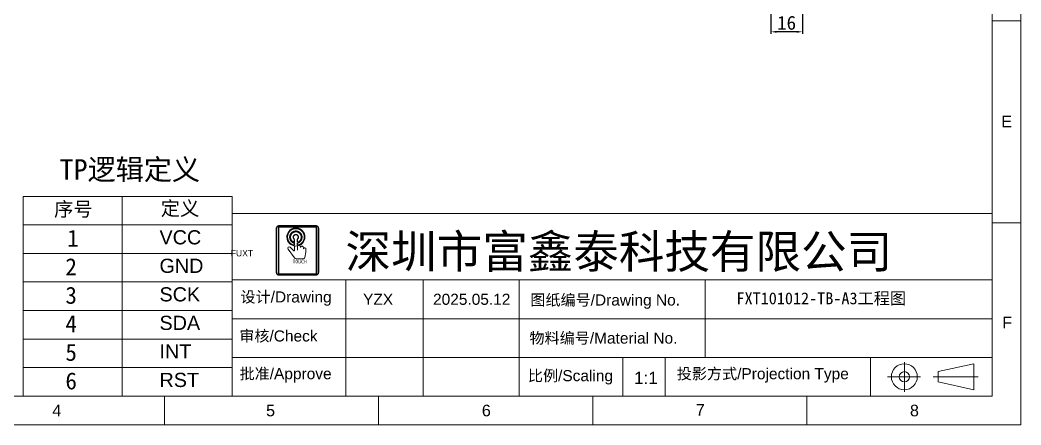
# Model space of a CAD drawing. Header units: millimetres. Extents: x 2761 to 3627, y 55 to 667.
# Drawn here: x 3121 to 3627, y 55 to 259 of the extents above; entities that cross this region are included whole.
import ezdxf

# ---------------------------------------------------------------- set-up
doc = ezdxf.new("R2010")
doc.units = ezdxf.units.MM
doc.layers.add('dim', color=4, linetype='Continuous', lineweight=9)
doc.layers.add('下线银浆', color=1, linetype='Continuous')
doc.styles.add('dim', font='arial.ttf')
doc.styles.get("Standard").update_dxf_attribs({"font": 'txt', "bigfont": 'gbcbig.shx'})
doc.styles.add('textstyle16', font='arial.ttf')
doc.styles.add('宋体', font='')
doc.styles.add('文本字体-Y', font='Cambria.ttf')
doc.styles.get('宋体').set_extended_font_data('SimSun')
doc.dimstyles.new('dim', dxfattribs={"dimtxt": 7, "dimasz": 6, "dimexe": 1, "dimexo": 1, "dimgap": 1.2, "dimtad": 1, "dimzin": 1, "dimdsep": 46, "dimtxsty": 'Standard', "dimcen": 0.8, "dimadec": 0, "dimazin": 0, "dimtfac": 1, "dimtofl": 0, "dimtmove": 0, "dimatfit": 3, "dimfxl": 1, "dimarcsym": 0})

# ---------------------------------------------------------------- blocks, each defined once
blk = doc.blocks.new('1')
at = {"linetype": 'ByBlock', "lineweight": 9}
h = blk.add_hatch(color=5, dxfattribs=at)
h.paths.add_polyline_path([(5994.31, -3135.49), (6010.68, -3135.49), (6010.68, -3115.02), (5994.31, -3115.02)], flags=16)
edge = h.paths.add_edge_path()
edge.add_line((5994.52, -3135.99), (6010.47, -3135.99))
edge.add_arc((6010.47, -3134.79), 1.19, 270, 360)
edge.add_line((6011.66, -3134.79), (6011.66, -3115.7))
edge.add_arc((6010.47, -3115.7), 1.19, 360, 450)
edge.add_line((6010.47, -3114.51), (5994.52, -3114.51))
edge.add_arc((5994.52, -3115.7), 1.19, 90, 180)
edge.add_line((5993.32, -3115.7), (5993.32, -3134.79))
edge.add_arc((5994.52, -3134.79), 1.19, 180, 270)
at = {"color": 5, "linetype": 'ByBlock', "lineweight": 9}
for p, q in [((6001.25, -3128.53), (5998.36, -3124.65)), ((5999.33, -3123.83), (6000.76, -3125.32)), ((6001.17, -3125.16), (6001.17, -3123.3)), ((6002.44, -3123.3), (6002.47, -3125.12)), ((6003.74, -3123.58), (6003.8, -3123.91)), ((6003.8, -3123.91), (6003.89, -3123.72)), ((6005.09, -3124.18), (6005.13, -3124.5)), ((6006.07, -3125.97), (6005.7, -3128.3)), ((6006.17, -3124.7), (6006.07, -3125.97)), ((6005.08, -3128.84), (6001.9, -3128.85))]:
    blk.add_line(p, q, dxfattribs=at)
at = {"color": 5, "linetype": 'ByBlock', "lineweight": 9, "const_width": 0.617}
blk.add_lwpolyline([(5994.52, -3135.99), (6010.47, -3135.99, 0.414214), (6011.66, -3134.79), (6011.66, -3115.7, 0.414214), (6010.47, -3114.51), (5994.52, -3114.51, 0.414214), (5993.32, -3115.7), (5993.32, -3134.79, 0.414214)], format="xyb", close=True, dxfattribs=at)
blk.add_lwpolyline([(5994.31, -3135.49), (6010.68, -3135.49), (6010.68, -3115.02), (5994.31, -3115.02)], close=True, dxfattribs=at)
for points in [[(6001.17, -3123.06), (6001.17, -3122.05, -8.193963), (6002.44, -3122.04), (6002.44, -3123.06, 0.024694), (6002.8, -3122.98, -0.081878), (6003, -3122.92, 7.975463), (6001.17, -3123.06, -7.975463)], [(6002.44, -3121.79, 7.432841), (6001.17, -3121.8), (6001.17, -3121.8), (6001.17, -3120.38, -3.135385), (6002.44, -3120.33), (6002.44, -3121.79)]]:
    blk.add_lwpolyline(points, format="xyb", dxfattribs=at)
at = {"color": 5, "linetype": 'ByBlock', "lineweight": 9}
for centre, radius, start, end in [((6001.81, -3119.39), 3.96, 294.0448, 279.1458), ((5998.87, -3124.27), 0.636, 43.628, 216.6527), ((6000.93, -3125.16), 0.238, 223.628, 0), ((6003.09, -3123.56), 0.647, 358.5174, 58.4789), ((6004.45, -3124.05), 0.65, 348.9236, 149.1106), ((6005.65, -3124.61), 0.533, 350.6268, 167.2297), ((6001.89, -3128.06), 0.795, 216.6527, 270.2573), ((6005.07, -3128.2), 0.636, 270.2573, 351.0529)]:
    blk.add_arc(centre, radius, start, end, dxfattribs=at)
at = {"color": 1, "linetype": 'ByBlock', "lineweight": 9, "insert": (6023.46, -3118.44), "char_height": 14.5686, "width": 365.0365, "attachment_point": 1, "style": '宋体'}
blk.add_mtext('深圳市富鑫泰科技有限公司\\P{\\H0.7617x; }', dxfattribs=at)
at = {"color": 1, "linetype": 'ByBlock', "lineweight": 9, "insert": (5971.17, -3126.48), "char_height": 15.8959, "width": 172.9657, "attachment_point": 5}
blk.add_mtext('^I{\\fFZShuTi|b0|i0|c134|p2;\\H0.175x;FUXT}', dxfattribs=at)
at = {"color": 5, "linetype": 'ByBlock', "lineweight": 9, "insert": (6000.31, -3129.31), "char_height": 1.59, "width": 1.9083, "attachment_point": 1, "style": '宋体'}
blk.add_mtext('TOUCH', dxfattribs=at)
blk = doc.blocks.new('*D7')
at = {"layer": 'Defpoints', "color": 0}
for p in [(3500.9, 267.12), (3516.9, 267.12), (3500.9, 253.2)]:
    blk.add_point(p, dxfattribs=at)
at = {"layer": 'dim', "color": 0, "lineweight": -2}
for p, q in [((3500.9, 266.12), (3500.9, 252.2)), ((3516.9, 266.12), (3516.9, 252.2))]:
    blk.add_line(p, q, dxfattribs=at)
at = {"layer": 'dim', "color": 0, "linetype": 'Continuous', "lineweight": -2}
blk.add_line((3513.9, 253.2), (3503.9, 253.2), dxfattribs=at)
at = {"layer": 'dim', "color": 0}
for points in [[(3503.9, 253.7), (3503.9, 252.7), (3500.9, 253.2)], [(3513.9, 253.7), (3513.9, 252.7), (3516.9, 253.2)]]:
    blk.add_solid(points, dxfattribs=at)
at = {"layer": 'dim', "color": 0, "insert": (3508.9, 257.7), "char_height": 7, "attachment_point": 5, "style": '宋体'}
blk.add_mtext('16', dxfattribs=at)

msp = doc.modelspace()

# ---------------------------------------------------------------- linework, layer by layer
at = {"lineweight": 9}
msp.add_line((3612.845, 148.595), (3612.845, 163.473), dxfattribs=at)
at = {"color": 2, "lineweight": 9}
for p, q in [((3612.845, 156.697), (3627.429, 156.697)), ((3228.438, 127.838), (3612.845, 127.838)), ((3286.006, 127.838), (3286.006, 69.193)), ((3324.998, 69.193), (3324.998, 127.838)), ((3373.653, 127.838), (3373.653, 69.193)), ((3467.63, 127.838), (3467.63, 88.741)), ((3228.438, 108.289), (3612.845, 108.289)), ((3228.438, 88.741), (3340.142, 88.741)), ((3612.845, 88.741), (3340.142, 88.741)), ((3426.083, 88.741), (3426.083, 69.193)), ((3447.509, 88.741), (3447.509, 69.193)), ((3551.301, 88.741), (3551.301, 69.193)), ((3149.023, 69.193), (3319.2, 69.193)), ((3194.286, 69.193), (3194.286, 54.609)), ((3302.572, 69.193), (3302.572, 54.609)), ((3612.845, 69.193), (3309.382, 69.193)), ((3410.858, 69.193), (3410.858, 54.609)), ((3519.143, 69.193), (3519.143, 54.609))]:
    msp.add_line(p, q, dxfattribs=at)
for points in [[(2761.143, 667.135), (3627.429, 667.135), (3627.429, 54.609), (2761.143, 54.609)], [(2775.727, 652.551), (3612.845, 652.551), (3612.845, 69.193), (2775.727, 69.193)], [(3585.597, 76.383), (3603.581, 72.406), (3603.581, 85.53), (3585.597, 81.553)]]:
    msp.add_lwpolyline(points, close=True, dxfattribs=at)
for points in [[(3612.845, 69.193), (3612.845, 577.845)], [(3612.845, 258.784), (3627.429, 258.784)], [(3228.438, 69.193), (3228.438, 161.415), (3612.845, 161.415)], [(3568.444, 86.314), (3568.444, 71.261)], [(3559.963, 78.968), (3576.551, 78.968)], [(3583.096, 78.968), (3605.779, 78.968)]]:
    msp.add_lwpolyline(points, dxfattribs=at)
for radius in [6.562, 2.585]:
    msp.add_circle((3568.444, 78.968), radius, dxfattribs=at)
at = {"layer": 'dim'}
msp.add_lwpolyline([(3122.856, 170.067), (3122.856, 69.193), (3228.438, 69.193), (3228.438, 170.067)], close=True, dxfattribs=at)
for points in [[(3172.917, 170.067), (3172.917, 69.193)], [(3122.856, 155.656), (3228.438, 155.656)], [(3228.438, 141.246), (3182.048, 141.246), (3122.856, 141.246)], [(3228.438, 126.835), (3182.048, 126.835), (3122.856, 126.835)], [(3228.438, 112.425), (3182.048, 112.425), (3122.856, 112.425)], [(3228.438, 98.014), (3182.048, 98.014), (3122.856, 98.014)], [(3228.438, 83.604), (3182.048, 83.604), (3122.856, 83.604)]]:
    msp.add_lwpolyline(points, dxfattribs=at)

# ---------------------------------------------------------------- block references
at = {"layer": '下线银浆', "xscale": 1.159311609199563, "yscale": 1.1593116092022, "zscale": 1.159311609201533}
msp.add_blockref('1', (-3697.245, 3765.897), dxfattribs=at)

# ---------------------------------------------------------------- texts
at = {"color": 2, "lineweight": 9}
for s, insert, char_height, width, attachment_point, style in [('{\\fArial|b0|i0|c0|p34;E}', (3622.92, 210.794), 5.83358, 21.54745, 3, '文本字体-Y'), ('{\\fSimSun|b0|i0|c134|p54;设计}/Drawing', (3232.687, 122.07), 5.59513, 158.62647, 1, 'dim'), ('    YZX', (3286.006, 120.881), 5.5951, 158.62647, 1, 'dim'), ('2025.05.12', (3330.08, 120.881), 5.5951, 158.62647, 1, 'dim'), ('\\pt5.655;{\\fSimSun|b0|i0|c134|p54;图纸编号}/Drawing{\\fArial|b0|i0|c134|p34; }No.', (3379.275, 120.533), 5.59513, 158.62647, 1, 'dim'), ('{\\fArial|b0|i0|c0|p34;F}', (3622.92, 109.244), 5.83358, 21.54745, 3, '文本字体-Y'), ('{\\fSimSun|b0|i0|c134|p54;审核}/Check', (3232.091, 102.361), 5.59513, 158.62647, 1, 'dim'), ('\\pt6.273;{\\fSimSun|b0|i0|c134|p54;物料编号}/Material{\\fArial|b0|i0|c134|p34; }No.', (3378.841, 101.286), 5.59513, 158.62647, 1, 'dim'), ('{\\fSimSun|b0|i0|c134|p54;批准}/Approve', (3232.235, 83.314), 5.59513, 158.62647, 1, 'dim'), ('{\\fSimSun|b0|i0|c134|p54;比例}/Scaling', (3378.053, 82.31), 5.59513, 158.62647, 1, 'dim'), ('{\\fArial|b0|i0|c161|p34;1:1}', (3431.72, 81.472), 6.20577, 158.62647, 1, 'dim'), ('{\\fSimSun|b0|i0|c134|p54;投影方式}/Projection{\\fArial|b0|i0|c134|p34; }Type', (3453.359, 83.302), 5.59513, 158.62647, 1, 'dim'), ('{\\fArial|b0|i0|c0|p34;4}', (3137.529, 64.82), 5.83358, 12.61111, 1, '文本字体-Y'), ('{\\fArial|b0|i0|c0|p34;5}', (3245.644, 64.82), 5.83358, 12.61111, 1, '文本字体-Y'), ('{\\fArial|b0|i0|c0|p34;6}', (3354.756, 64.82), 5.83358, 12.61111, 1, '文本字体-Y'), ('{\\fArial|b0|i0|c0|p34;7}', (3462.985, 65.175), 5.83358, 12.61111, 1, '文本字体-Y'), ('{\\fArial|b0|i0|c0|p34;8}', (3571.281, 64.82), 5.83358, 12.61111, 1, '文本字体-Y')]:
    msp.add_mtext(s, dxfattribs=dict(at, insert=insert, char_height=char_height, width=width, attachment_point=attachment_point, style=style))
at = {"color": 2, "linetype": 'ByBlock', "lineweight": 9, "insert": (3483.544, 121.557), "char_height": 6.00024, "width": 150.34417, "attachment_point": 1, "style": '宋体'}
msp.add_mtext('FXT101012-TB-A3工程图', dxfattribs=at)
at = {"layer": 'dim', "color": 3, "insert": (3141.188, 188.851), "char_height": 10.42578, "width": 124.6261, "attachment_point": 1}
msp.add_mtext('{\\fSimSun|b0|i0|c134|p2;TP逻辑定义}', dxfattribs=at)
at = {"layer": 'dim', "attachment_point": 1, "style": 'textstyle16'}
for s, insert, char_height, width in [('{\\fSimSun|b0|i0|c134|p2;序号}', (3138.428, 167.19), 7.1582, 31.24859), ('{\\fSimSun|b0|i0|c134|p2;\\H0.8334x;定义}', (3192.367, 167.597), 8.58912, 107.89548), ('{\\fSimSun|b0|i0|c134|p0;1}', (3145.012, 153.225), 8.58912, 26.65586), ('VCC', (3191.73, 152.987), 7.1582, 45.40077), ('{\\fSimSun|b0|i0|c134|p2;2}', (3144.129, 138.814), 8.58912, 26.65586), ('GND', (3191.73, 138.577), 7.1582, 45.40077), ('{\\fSimSun|b0|i0|c134|p2;3}', (3144.129, 124.403), 8.58912, 26.65586), ('SCK', (3191.73, 124.166), 7.1582, 45.40077), ('{\\fSimSun|b0|i0|c134|p2;4}', (3144.129, 109.993), 8.58912, 26.65586), ('SDA', (3191.73, 109.755), 7.1582, 45.40077), ('{\\fSimSun|b0|i0|c134|p2;5}', (3144.129, 95.582), 8.58912, 26.65586), ('INT', (3191.73, 95.345), 7.1582, 45.40077), ('{\\fSimSun|b0|i0|c134|p2;6}', (3144.129, 81.172), 8.58912, 26.65586), ('RST', (3191.73, 80.934), 7.1582, 45.40077)]:
    msp.add_mtext(s, dxfattribs=dict(at, insert=insert, char_height=char_height, width=width))

# ---------------------------------------------------------------- dimensions: what is measured, and where the dimension line sits
at = {"layer": 'dim'}
dim = msp.add_linear_dim(base=(3500.901, 253.197), p1=(3516.901, 267.116), p2=(3500.901, 267.116), dimstyle='dim', override={"dimasz": 3, "dimgap": 1, "dimzin": 9, "dimtxsty": '宋体', "dimfxl": 0.18}, dxfattribs=at)
dim.commit()
dim.dimension.update_dxf_attribs({"geometry": '*D7', "text_midpoint": (3508.901, 257.697)})

doc.saveas('drawing.dxf')
